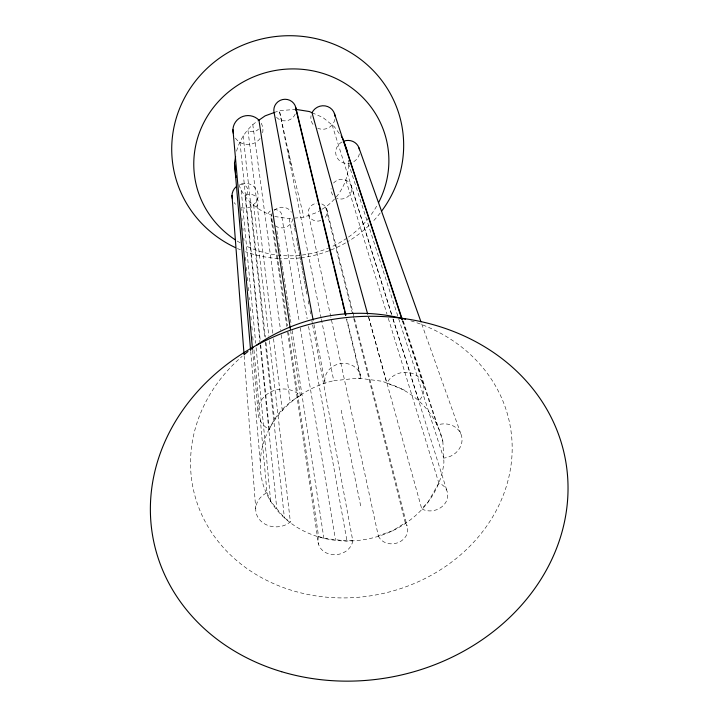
<?xml version="1.0" encoding="UTF-8"?>
<svg xmlns="http://www.w3.org/2000/svg" width="717" height="717" viewBox="0 0 717 717"><rect width="100%" height="100%" fill="white"/><g stroke="black" fill="none" stroke-linecap="round" stroke-linejoin="round"><path stroke-width="0.54" stroke-dasharray="3.58 2.69" d="M236.547 151.179C240.007 138.748 247.849 127.026 258.945 120.151M312.639 324.935L352.719 540.421L352.28 543.002A17.584 15.039 -10 0 1 330.689 554.375A17.584 15.039 -10 0 1 318.572 536.361L288.619 332.527M442.828 441.089L443.922 462.187A92.538 80.958 -11.6 0 1 358.581 540.394A92.538 80.958 -11.6 0 1 262.359 481.842C250.86 433.928 288.637 390.971 333.763 380.7M322.067 209.23C338.765 199.434 349.959 179.752 348.274 160.294M272.46 212.573L271.376 215.091L287.651 325.877M438.831 483.034L428.022 502.169L421.686 508.703L423.711 509.796A16.679 14.349 -15 0 0 445.938 502.043A16.679 14.349 -15 0 0 438.831 483.034L388.264 318.24M403.286 321.01L442.819 441.134C436.411 413.261 414.067 390.873 386.723 383.093L389.609 379.096A19.771 17.575 -15.7 0 1 415.331 374.794A19.771 17.575 -15.7 0 1 421.748 397.119L418.853 401.072L393.068 318.984M274.199 210.395L276.475 208.701A10.979 10.325 -9.1 0 1 291.478 212.223M260.101 343.864L245.097 195.741L245.806 195.257A6.677 6.328 -3.8 0 0 239.729 184.502M321.198 209.812L317.721 212.169L303.874 217.17L293.907 218.174M269.377 340.674L290.385 522.012L286.486 524.494A21.089 18.239 -7.2 0 1 258.12 517.647A21.089 18.239 -7.2 0 1 266.984 492.722L253.97 349.923M353.777 318.698L405.302 522.801L392.647 530.768L378.289 535.742L330.842 317.075M274.091 112.578L279.361 110.642L295.969 109.405M318.572 536.361L323.887 538.333L347.001 541.048L352.719 540.421M274.719 216.507L289.22 218.649L292.805 218.291L292.554 220.056A10.979 10.325 -9.1 0 1 274.244 225.021M274.055 209.579L275.982 209.624A7.376 6.946 -8.2 0 1 281.978 217.574L299.195 321.27M358.321 378.155L360.768 378.477L360.561 375.78L346.929 319.325M404.307 390.084L382.43 381.319L358.339 378.101L333.755 380.745L321.368 319.262M312.02 112.712L322.964 117.543L334.364 126.766L340.844 135.809M266.984 492.722L270.668 501.326L284.407 517.862L290.385 522.012M300.333 395.587L300.369 395.614A69.8 61.339 -10.7 0 0 269.314 429.519A24.405 21.725 -7.8 0 1 263.65 397.272A24.405 21.725 -7.8 0 1 300.333 395.587L290.717 331.451M241.306 207.598A13.094 12.395 -4.4 0 0 251.246 206.595L256.184 202.203L257.609 199.227A13.094 12.395 -4.4 0 0 254.66 187.155A13.094 12.395 -4.4 0 0 242.131 183.642L238.913 184.798C244.174 199.209 256.991 210.26 271.376 215.091A10.979 10.325 -9.1 0 0 273.598 224.376M421.721 323.985L461.174 434.717M402.748 320.893L436.985 425.1A19.44 16.966 -16.7 0 1 461.748 436.761A19.44 16.966 -16.7 0 1 443.715 458.1M402.371 320.795L422.94 383.559M348.507 163.413L398.329 317.676M398.679 318.742L443.698 458.109M332.132 124.964L391.733 314.727M351.151 185.694L391.706 314.853M393.041 319.128L447.005 490.984M345.899 180.2L386.947 313.965M368.655 316.995L421.686 508.703M368.574 317.389L386.723 383.093M326.665 208.934L354.18 317.443M354.458 318.527L407.014 525.785M325.545 206.872L353.499 317.613M321.153 318.16L279.361 110.642L291.487 165.887L303.874 217.17M346.392 318.805L360.768 378.477M308.776 215.396L330.609 315.982M288.368 150.552L291.487 165.887M341.193 410.205L361.189 508.47M313.983 324.496L325.142 383.792L324.783 379.553A18.158 16.276 -12 0 1 341.534 363.465A18.158 16.276 -12 0 1 360.561 375.78M293.827 223.785L294.436 227.083M294.642 228.185L295.252 231.483M296.48 238.08L297.098 241.378M297.304 242.48L297.913 245.779M298.12 246.872L298.935 251.273M299.141 252.375L299.751 255.673M299.957 256.767L300.575 260.065M300.781 261.167L301.597 265.568M301.803 266.661L302.413 269.959M302.619 271.062L303.434 275.462M303.641 276.556L304.25 279.854M304.456 280.956L305.075 284.255M305.281 285.357L306.096 289.749M306.302 290.851L306.912 294.149M308.14 300.746L308.749 304.044M309.977 310.64L310.595 313.938M311.823 320.535L312.433 323.833M289.22 218.649L307.172 318.778M308.552 326.486L347.001 541.048M300.289 327.893L335.457 539.695M276.914 230.883L277.587 235.301M277.757 236.413L278.097 238.627M278.77 243.045L279.451 247.473M279.621 248.575L280.293 253.002M280.464 254.105L280.804 256.319M281.476 260.737L282.148 265.165M282.319 266.267L283 270.694M283.17 271.797L284.013 277.327M284.183 278.438L284.855 282.857M285.025 283.968L286.719 295.028M286.881 296.13L287.562 300.557M287.732 301.66L288.404 306.087M288.575 307.19L290.26 318.249M290.43 319.352L290.941 322.677M292.124 330.412L323.887 538.333M271.008 217.78L286.827 326.522M287.625 332.043L318.491 544.194M252.769 124.435L280.544 330.286M281.145 334.714L290.26 402.228M272.827 333.19L247.948 130.1A7.573 7.313 -5.1 0 0 258.604 129.051M273.509 338.738L282.346 410.877M253.648 204.954L268.857 336.228M243.144 135.755L265.38 337.151M265.989 342.717L274.468 419.499M249.892 202.06L264.716 337.725M265.209 342.17L284.407 517.862M240.025 142.378L260.576 343.828M260.692 344.94L269.314 429.528M260.208 344.976L276.789 508.694M241.253 190.668L255.7 343.219M256.121 347.673L270.668 501.326M241.046 208.235L241.253 210.466M241.97 218.273L242.167 220.504M242.884 228.311L243.081 230.542M243.798 238.358L244.004 240.589M245.528 257.322L245.832 260.665M246.442 267.36L246.747 270.712M247.356 277.398L247.661 280.75M248.27 287.445L248.575 290.788M249.184 297.483L249.391 299.715M250.108 307.521L250.412 310.873M250.914 316.448L251.326 320.911M251.828 326.495L252.241 330.949M252.751 336.533L253.155 340.996M252.599 350.416L257.959 410.608M250.708 351.545L260.11 460.753M244.165 355.91L255.736 508.595M333.548 183.014A10.388 9.805 -17.3 0 1 347.413 181.025A10.388 9.805 -17.3 0 1 350.255 193.966A10.388 9.805 -17.3 0 1 336.882 198.215M332.831 195.024A10.388 9.805 -17.3 0 1 331.093 188.544M268.024 213.684A7.376 6.946 -8.2 0 1 272.173 210M256.256 206.953A8.254 7.797 -5.1 0 0 257.627 199.254L256.623 197.462A8.254 7.797 -5.1 0 0 245.097 195.741M261.212 123.225A15.003 14.465 -4.1 0 1 262.53 133.335M260.101 138.462A15.003 14.465 -4.1 0 1 234.719 136.956M380.198 213.012A116.163 111.323 -11.5 0 1 372.096 222.36M369.022 225.425A116.163 111.323 -11.5 0 1 348.354 241.297M345.558 242.938A116.163 111.323 -11.5 0 1 329.766 250.466M328.753 250.86A116.163 111.323 -11.5 0 1 301.265 257.753M300.181 257.887A116.163 111.323 -11.5 0 1 279.513 258.595M278.42 258.532A116.163 111.323 -11.5 0 1 245.465 251.766M240.401 249.803A116.163 111.323 -11.5 0 1 237.426 248.521M321.808 203.942A9.518 8.945 -13.5 0 1 324.918 217.798M320.875 220.522A9.518 8.945 -13.5 0 1 308.435 214.258A9.518 8.945 -13.5 0 1 316.968 203.216M334.848 119.425A12.153 11.705 -19.7 0 1 317.748 128.244M312.988 124.408A12.153 11.705 -19.7 0 1 311.044 115.661M359.396 153.805A12.037 11.454 -20.5 0 1 340.208 161.191A12.037 11.454 -20.5 0 1 342.771 141.572M376.631 206.209A97.736 93.273 -11.6 0 1 369.847 216.435M369.165 217.323A97.736 93.273 -11.6 0 1 347.826 237.551M346.929 238.161A97.736 93.273 -11.6 0 1 330.913 247.069M329.919 247.508A97.736 93.273 -11.6 0 1 245.062 245.447M240.132 242.812A97.736 93.273 -11.6 0 1 236.287 240.491M235.561 204.264A13.094 12.395 -4.4 0 1 234.145 202.579M295.207 114.093A11.14 10.791 -12.6 0 1 281.611 120.42L278.985 119.264A11.14 10.791 -12.6 0 1 275.095 115.213M410.895 320.831A161.585 141.455 -11.6 0 1 490.311 520.73A161.585 141.455 -11.6 0 1 250.735 571.135A161.585 141.455 -11.6 0 1 242.131 356.34M405.302 522.801A15.236 13.023 -12.8 0 1 399.244 542.115A15.236 13.023 -12.8 0 1 378.289 535.742"/><path stroke-width="1.08" d="M250.609 350.425L234.486 163.207L235.615 156.647M233.339 133.434A15.003 14.465 -4.1 0 1 240.885 117.31A15.003 14.465 -4.1 0 1 258.945 120.151L265.129 115.858L274.091 112.578A11.14 10.791 -12.6 0 1 282.543 99.555A11.14 10.791 -12.6 0 1 295.807 107.622L345.881 314.978M367.678 314.154L312.02 112.712L309.341 111.529L295.969 109.405L313.992 184.269M341.489 136.714L342.789 138.524L347.306 151M358.975 147.863L420.978 321.87M402.398 319.827L343.748 141.177A12.037 11.454 -20.5 0 1 359.477 149.799M334.382 113.367L402.022 319.728M314.512 186.438L318.957 204.883M319.477 207.052L333.333 264.555M333.853 266.724L339.078 288.422M339.598 290.6L341.955 300.36M342.475 302.529L344.043 309.045M344.563 311.214L345.612 315.552M274.091 112.578L313.15 320.105M258.945 120.151L290.385 329.237M234.486 163.207L235.526 173.057M235.75 175.244L235.983 177.431M232.944 129.678L252.501 349.296M295.807 107.622L296.049 110.427M231.994 195.418L244.076 354.79M235.472 247.634A116.163 111.323 -11.5 0 1 187.083 93.38A116.163 111.323 -11.5 0 1 350.685 52.601A116.163 111.323 -11.5 0 1 381.561 211.219M312.02 112.712A12.153 11.705 -19.7 0 1 325.177 105.901A12.153 11.705 -19.7 0 1 335.027 116.36M235.346 239.881A97.736 93.273 -11.6 0 1 208.71 114.128A97.736 93.273 -11.6 0 1 338.989 79.999A97.736 93.273 -11.6 0 1 378.737 202.319M232.344 198.645A13.103 12.404 -4.4 0 1 236.126 186.716M244.596 354.252A161.585 141.455 -11.6 0 1 247.974 351.518M250.574 349.511A161.585 141.455 -11.6 0 1 253.226 347.548M256.829 344.994A161.585 141.455 -11.6 0 1 259.59 343.129M261.454 341.919A161.585 141.455 -11.6 0 1 405.562 319.298M281.691 671.73A209.893 181.213 -11.5 0 0 565.892 462.313A209.893 181.213 -11.5 0 0 230.032 362.085A209.893 181.213 -11.5 0 0 281.691 671.73"/></g></svg>
